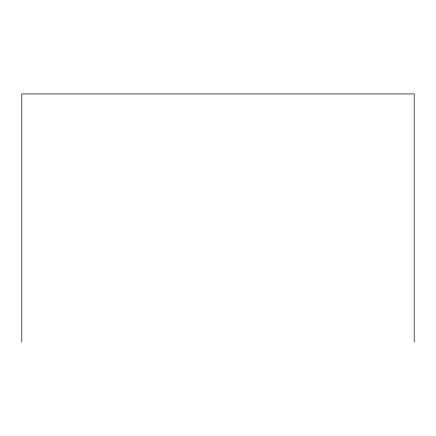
<?xml version="1.0" encoding="UTF-8"?>
<svg xmlns="http://www.w3.org/2000/svg" width="436" height="436" viewBox="0 0 436 436"><rect width="100%" height="100%" fill="white"/><g stroke="black" fill="none" stroke-linecap="round" stroke-linejoin="round"><path stroke-width="0.65" d="M414.2 342.075L414.2 93.925L21.8 93.925L21.8 342.075"/></g></svg>
